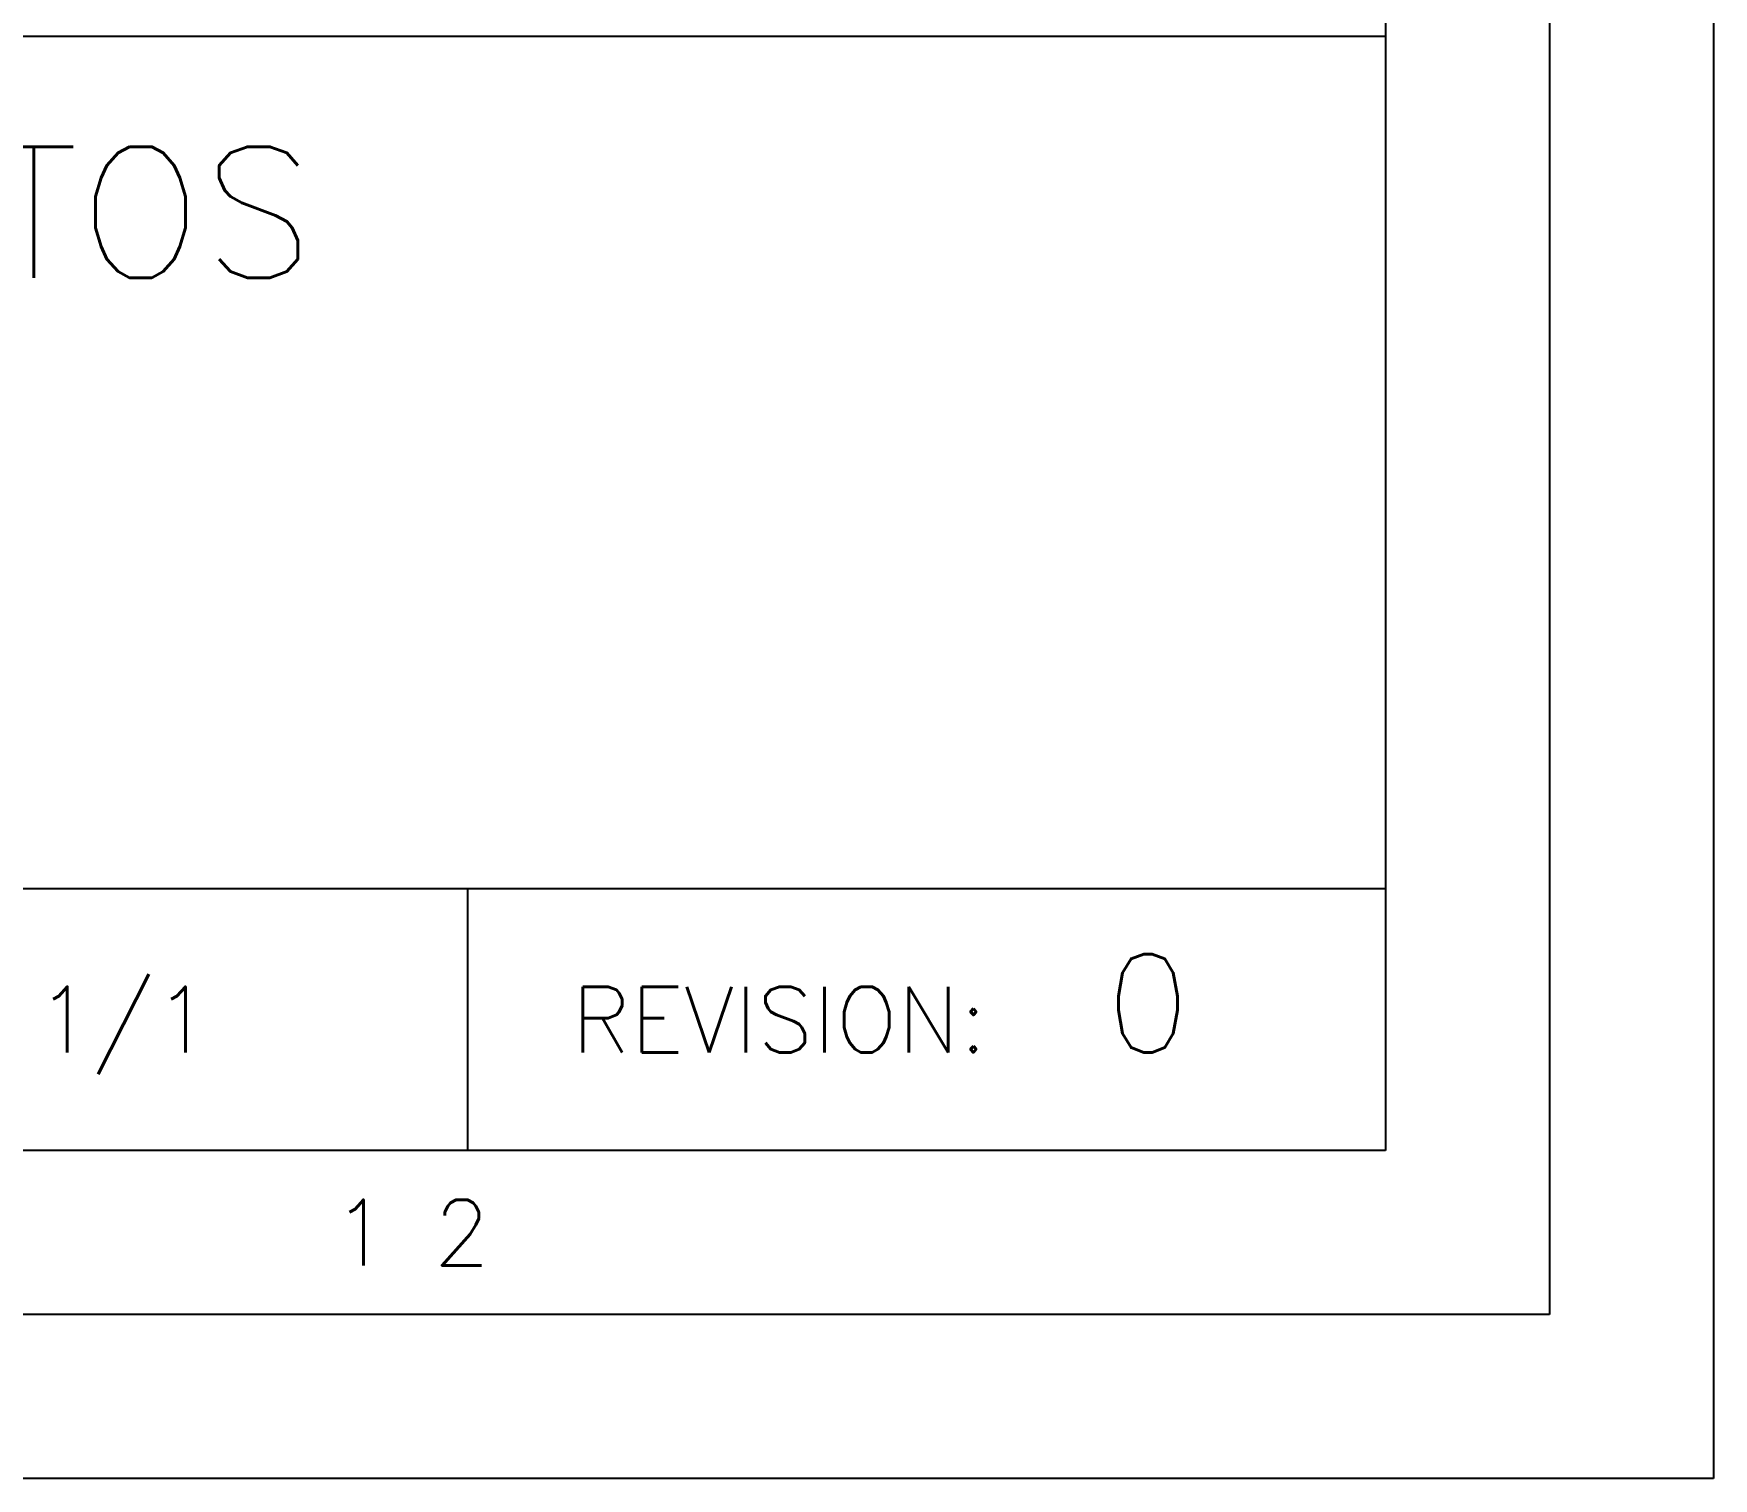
# Model space of a CAD drawing. Header units: millimetres. Extents: x 172 to 1080, y 170 to 466.
# Drawn here: x 566.69 to 592.28, y 169.78 to 191.8 of the extents above; entities that cross this region are included whole.
import ezdxf

# ---------------------------------------------------------------- set-up
doc = ezdxf.new("R2010")
doc.units = ezdxf.units.MM
doc.layers.add('CAJETIN', color=1, linetype='Continuous')
doc.layers.add('FORMATO', color=7, linetype='Continuous')
doc.styles.add('PY', font='ROMANS.shx')

# ---------------------------------------------------------------- blocks, each defined once
blk = doc.blocks.new('MARCO-A1')
at = {"layer": 'FORMATO', "color": 1}
blk.add_lwpolyline([(0, 594), (841, 594), (841, 0), (0, 0)], close=True, dxfattribs=at)
at = {"layer": 'FORMATO', "color": 5}
blk.add_lwpolyline([(5, 589), (836, 589), (836, 5), (5, 5)], close=True, dxfattribs=at)
at = {"layer": 'FORMATO', "color": 8, "linetype": 'Continuous'}
blk.add_lwpolyline([(10, 584), (831, 584), (831, 10), (10, 10)], close=True, dxfattribs=at)
at = {"layer": 'FORMATO', "color": 1, "style": 'PY'}
blk.add_text('1 2', height=2, dxfattribs=at).set_placement((798.883, 6.5))

msp = doc.modelspace()

# ---------------------------------------------------------------- linework, layer by layer
at = {"layer": 'CAJETIN', "color": 8, "linetype": 'Continuous'}
for p, q in [((497.391, 191.759), (587.285, 191.759)), ((497.391, 178.774), (587.285, 178.774)), ((497.391, 178.774), (587.285, 178.774))]:
    msp.add_line(p, q, dxfattribs=at)
at = {"layer": 'CAJETIN', "color": 8}
msp.add_line((573.301, 178.774), (573.301, 174.779), dxfattribs=at)
msp.add_line((573.301, 178.774), (573.301, 174.779), dxfattribs=at)

# ---------------------------------------------------------------- block references
at = {"xscale": 0.499409123998651, "yscale": 0.499409123998651, "zscale": 0.499409123998651}
msp.add_blockref('MARCO-A1', (172.276, 169.785), dxfattribs=at)

# ---------------------------------------------------------------- texts
at = {"layer": 'CAJETIN', "color": 6, "style": 'PY'}
msp.add_text('0', height=1.498, dxfattribs=at).set_placement((583.023, 176.277))
at = {"layer": 'CAJETIN', "color": 1, "style": 'PY'}
msp.add_text('1/1', height=0.9988, dxfattribs=at).set_placement((566.735, 176.277))
at = {"layer": 'CAJETIN', "color": 5, "insert": (542.338, 189.078), "char_height": 1.99764, "width": 88.63238, "attachment_point": 5, "style": 'PY'}
msp.add_mtext('DIAGRAMAS DE TUBERÍAS E INSTRUMENTOS', dxfattribs=at)
at = {"layer": 'FORMATO', "color": 1, "style": 'PY'}
msp.add_text('REVISION:', height=0.9988, dxfattribs=at).set_placement((574.885, 176.277))

doc.saveas('drawing.dxf')
